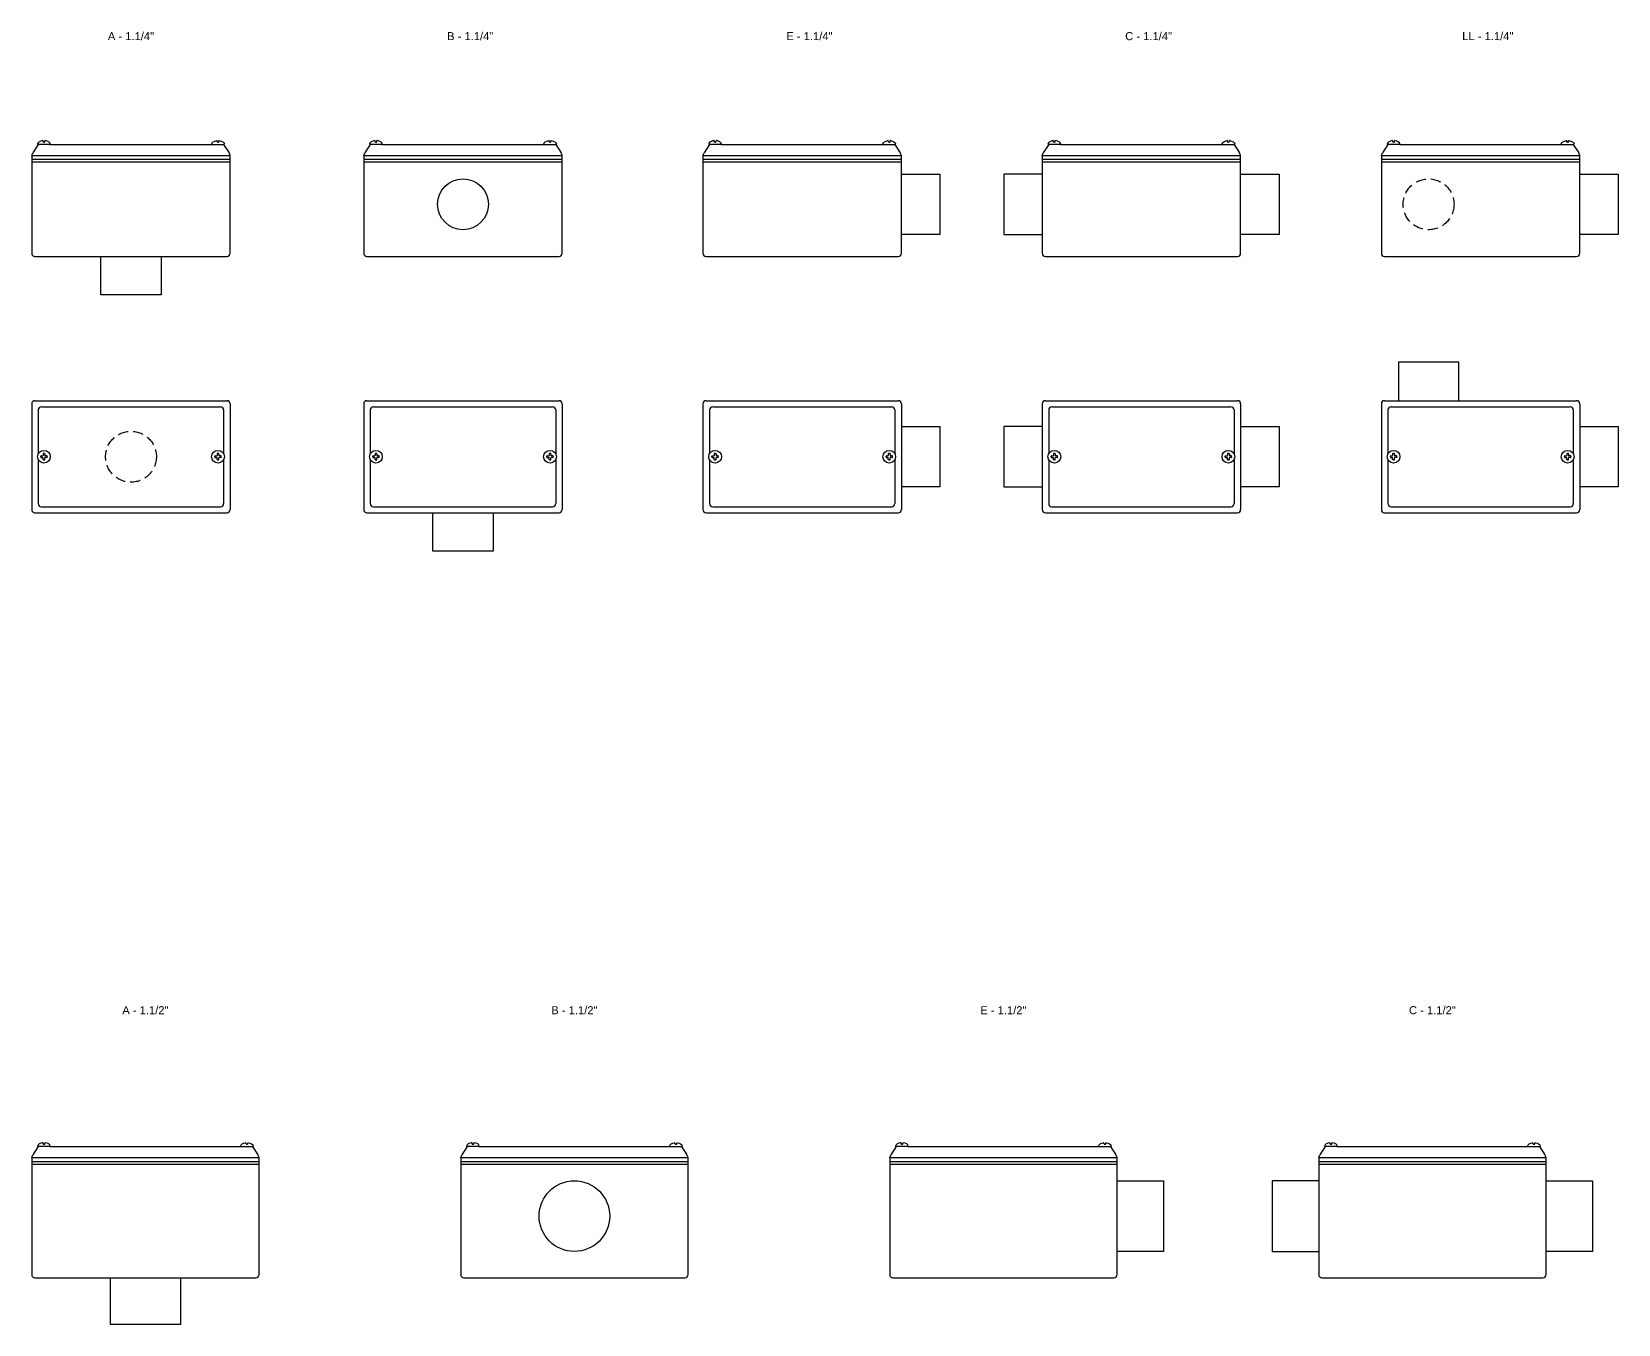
# Model space of a CAD drawing. Header units: millimetres. Extents: x -1637 to 3313, y 823 to 4086.
# Drawn here: x 177 to 1168, y 1546 to 2353 of the extents above; entities that cross this region are included whole.
import ezdxf
from ezdxf.enums import TextEntityAlignment as Align

# ---------------------------------------------------------------- set-up
doc = ezdxf.new("R2010")
doc.units = ezdxf.units.MM
doc.linetypes.add('HIDDEN', pattern=[9.525, 6.35, -3.175])
doc.layers.add('CONDULETE', color=8, linetype='Continuous')
doc.layers.add('FURO VASADO', color=251, linetype='HIDDEN')
doc.styles.get("Standard").update_dxf_attribs({"font": 'arial.ttf'})

msp = doc.modelspace()

# ---------------------------------------------------------------- linework, layer by layer
at = {"layer": 'CONDULETE'}
for p, q in [((181.32, 2282.68), (177.95, 2277.47)), ((188.62, 2282.68), (181.08, 2282.68)), ((184.33, 2284.31), (184.28, 2284.87)), ((184.85, 2284.13), (184.53, 2284.13)), ((184.85, 2284.13), (185.17, 2284.13)), ((185.37, 2284.31), (185.42, 2284.87)), ((188.62, 2282.68), (289.83, 2282.68)), ((289.83, 2282.68), (297.38, 2282.68)), ((293.09, 2284.31), (293.04, 2284.87)), ((293.61, 2284.13), (293.29, 2284.13)), ((293.61, 2284.13), (293.93, 2284.13)), ((294.12, 2284.31), (294.17, 2284.87)), ((297.13, 2282.68), (300.5, 2277.47)), ((388.73, 2282.68), (385.36, 2277.47)), ((396.03, 2282.68), (388.48, 2282.68)), ((391.74, 2284.31), (391.69, 2284.87)), ((392.25, 2284.13), (391.93, 2284.13)), ((392.25, 2284.13), (392.57, 2284.13)), ((392.77, 2284.31), (392.82, 2284.87)), ((396.03, 2282.68), (497.24, 2282.68)), ((497.24, 2282.68), (504.78, 2282.68)), ((500.49, 2284.31), (500.44, 2284.87)), ((501.01, 2284.13), (500.69, 2284.13)), ((501.01, 2284.13), (501.33, 2284.13)), ((501.53, 2284.31), (501.58, 2284.87)), ((504.54, 2282.68), (507.91, 2277.47)), ((600.63, 2282.68), (597.26, 2277.47)), ((607.93, 2282.68), (600.39, 2282.68)), ((603.64, 2284.31), (603.59, 2284.87)), ((604.16, 2284.13), (603.84, 2284.13)), ((604.16, 2284.13), (604.48, 2284.13)), ((604.68, 2284.31), (604.73, 2284.87)), ((607.93, 2282.68), (709.14, 2282.68)), ((709.14, 2282.68), (716.69, 2282.68)), ((712.39, 2284.31), (712.34, 2284.87)), ((712.91, 2284.13), (712.59, 2284.13)), ((712.91, 2284.13), (713.23, 2284.13)), ((713.43, 2284.31), (713.48, 2284.87)), ((716.44, 2282.68), (719.81, 2277.47)), ((812.54, 2282.68), (809.17, 2277.47)), ((819.84, 2282.68), (812.29, 2282.68)), ((815.54, 2284.31), (815.49, 2284.87)), ((816.06, 2284.13), (815.74, 2284.13)), ((816.06, 2284.13), (816.38, 2284.13)), ((816.58, 2284.31), (816.63, 2284.87)), ((819.84, 2282.68), (921.04, 2282.68)), ((921.04, 2282.68), (928.59, 2282.68)), ((924.3, 2284.31), (924.25, 2284.87)), ((924.82, 2284.13), (924.5, 2284.13)), ((924.82, 2284.13), (925.14, 2284.13)), ((925.34, 2284.31), (925.39, 2284.87)), ((928.35, 2282.68), (931.72, 2277.47)), ((1024.44, 2282.68), (1021.07, 2277.47)), ((1031.74, 2282.68), (1024.19, 2282.68)), ((1027.45, 2284.31), (1027.4, 2284.87)), ((1027.97, 2284.13), (1027.65, 2284.13)), ((1027.97, 2284.13), (1028.29, 2284.13)), ((1028.49, 2284.31), (1028.54, 2284.87)), ((1031.74, 2282.68), (1132.95, 2282.68)), ((1132.95, 2282.68), (1140.5, 2282.68)), ((1136.2, 2284.31), (1136.15, 2284.87)), ((1136.72, 2284.13), (1136.4, 2284.13)), ((1136.72, 2284.13), (1137.04, 2284.13)), ((1137.24, 2284.31), (1137.29, 2284.87)), ((1140.25, 2282.68), (1143.62, 2277.47)), ((177.23, 2275.81), (177.95, 2277.47)), ((177.23, 2275.81), (177.23, 2214.68)), ((177.23, 2275.81), (301.23, 2275.81)), ((177.23, 2273.34), (301.23, 2273.34)), ((177.23, 2271.68), (301.23, 2271.68)), ((301.23, 2275.81), (300.5, 2277.47)), ((301.23, 2214.68), (301.23, 2275.81)), ((384.63, 2275.81), (385.36, 2277.47)), ((384.63, 2275.81), (384.63, 2214.68)), ((384.63, 2275.81), (508.63, 2275.81)), ((384.63, 2273.34), (508.63, 2273.34)), ((384.63, 2271.68), (508.63, 2271.68)), ((508.63, 2275.81), (507.91, 2277.47)), ((508.63, 2214.68), (508.63, 2275.81)), ((596.54, 2275.81), (597.26, 2277.47)), ((596.54, 2275.81), (596.54, 2214.68)), ((596.54, 2275.81), (720.54, 2275.81)), ((596.54, 2273.34), (720.54, 2273.34)), ((596.54, 2271.68), (720.54, 2271.68)), ((720.54, 2275.81), (719.81, 2277.47)), ((720.54, 2214.68), (720.54, 2275.81)), ((808.44, 2275.81), (809.17, 2277.47)), ((808.44, 2275.81), (808.44, 2214.68)), ((808.44, 2275.81), (932.44, 2275.81)), ((808.44, 2273.34), (932.44, 2273.34)), ((808.44, 2271.68), (932.44, 2271.68)), ((932.44, 2275.81), (931.72, 2277.47)), ((932.44, 2214.68), (932.44, 2275.81)), ((1020.35, 2275.81), (1021.07, 2277.47)), ((1020.35, 2275.81), (1020.35, 2214.68)), ((1020.35, 2275.81), (1144.35, 2275.81)), ((1020.35, 2273.34), (1144.35, 2273.34)), ((1020.35, 2271.68), (1144.35, 2271.68)), ((1144.35, 2275.81), (1143.62, 2277.47)), ((1144.35, 2214.68), (1144.35, 2275.81)), ((720.54, 2264.12), (744.54, 2264.12)), ((744.54, 2264.12), (744.54, 2226.37)), ((808.44, 2264.12), (784.44, 2264.12)), ((784.44, 2264.12), (784.44, 2226.37)), ((932.44, 2264.12), (956.44, 2264.12)), ((956.44, 2264.12), (956.44, 2226.37)), ((1144.35, 2264.12), (1168.35, 2264.12)), ((1168.35, 2264.12), (1168.35, 2226.37)), ((744.54, 2226.37), (720.54, 2226.37)), ((784.44, 2226.37), (808.44, 2226.37)), ((956.44, 2226.37), (932.44, 2226.37)), ((1168.35, 2226.37), (1144.35, 2226.37)), ((179.23, 2212.68), (299.23, 2212.68)), ((220.35, 2188.68), (220.35, 2212.68)), ((258.1, 2212.68), (258.1, 2188.68)), ((386.63, 2212.68), (506.63, 2212.68)), ((598.54, 2212.68), (718.54, 2212.68)), ((810.44, 2212.68), (930.44, 2212.68)), ((1022.35, 2212.68), (1142.35, 2212.68)), ((258.1, 2188.68), (220.35, 2188.68)), ((1068.74, 2146.56), (1030.99, 2146.56)), ((1030.99, 2146.56), (1030.99, 2122.56)), ((1068.74, 2122.56), (1068.74, 2146.56)), ((179.23, 2122.56), (299.23, 2122.56)), ((386.63, 2122.56), (506.63, 2122.56)), ((598.54, 2122.56), (718.54, 2122.56)), ((810.44, 2122.56), (930.44, 2122.56)), ((1022.35, 2122.56), (1142.35, 2122.56)), ((177.23, 2120.56), (177.23, 2054.56)), ((181.32, 2116.76), (181.32, 2089.42)), ((183.32, 2118.76), (295.13, 2118.76)), ((297.13, 2116.76), (297.13, 2089.42)), ((301.23, 2120.56), (301.23, 2054.56)), ((384.63, 2120.56), (384.63, 2054.56)), ((388.73, 2116.76), (388.73, 2089.42)), ((390.73, 2118.76), (502.54, 2118.76)), ((504.54, 2116.76), (504.54, 2089.42)), ((508.63, 2120.56), (508.63, 2054.56)), ((596.54, 2120.56), (596.54, 2054.56)), ((600.63, 2116.76), (600.63, 2089.42)), ((602.63, 2118.76), (714.44, 2118.76)), ((716.44, 2116.76), (716.44, 2089.42)), ((720.54, 2120.56), (720.54, 2054.56)), ((808.44, 2120.56), (808.44, 2054.56)), ((812.54, 2116.76), (812.54, 2089.42)), ((814.54, 2118.76), (926.35, 2118.76)), ((928.35, 2116.76), (928.35, 2089.42)), ((932.44, 2120.56), (932.44, 2054.56)), ((1020.35, 2120.56), (1020.35, 2054.56)), ((1024.44, 2116.76), (1024.44, 2089.42)), ((1026.44, 2118.76), (1138.25, 2118.76)), ((1140.25, 2116.76), (1140.25, 2089.42)), ((1144.35, 2120.56), (1144.35, 2054.56)), ((720.54, 2106.43), (744.54, 2106.43)), ((744.54, 2106.43), (744.54, 2068.68)), ((808.44, 2106.43), (784.44, 2106.43)), ((784.44, 2106.43), (784.44, 2068.68)), ((932.44, 2106.43), (956.44, 2106.43)), ((956.44, 2106.43), (956.44, 2068.68)), ((1144.35, 2106.43), (1168.35, 2106.43)), ((1168.35, 2106.43), (1168.35, 2068.68)), ((181.32, 2085.69), (181.32, 2058.35)), ((181.32, 2085.69), (181.32, 2058.35)), ((182.86, 2087.56), (182.86, 2087.93)), ((182.86, 2087.56), (182.86, 2087.19)), ((183.06, 2088.13), (184.12, 2088.13)), ((183.06, 2086.99), (184.12, 2086.99)), ((184.28, 2089.35), (184.28, 2088.29)), ((184.28, 2085.76), (184.28, 2086.83)), ((184.85, 2089.55), (184.48, 2089.55)), ((184.85, 2085.56), (184.48, 2085.56)), ((184.85, 2089.55), (185.22, 2089.55)), ((184.85, 2085.56), (185.22, 2085.56)), ((185.42, 2089.35), (185.42, 2088.29)), ((185.42, 2085.76), (185.42, 2086.83)), ((186.65, 2088.13), (185.58, 2088.13)), ((186.65, 2086.99), (185.58, 2086.99)), ((186.85, 2087.56), (186.85, 2087.93)), ((186.85, 2087.56), (186.85, 2087.19)), ((291.61, 2087.56), (291.61, 2087.93)), ((291.61, 2087.56), (291.61, 2087.19)), ((291.81, 2088.13), (292.88, 2088.13)), ((291.81, 2086.99), (292.88, 2086.99)), ((293.04, 2089.35), (293.04, 2088.29)), ((293.04, 2085.76), (293.04, 2086.83)), ((293.61, 2089.55), (293.24, 2089.55)), ((293.61, 2085.56), (293.24, 2085.56)), ((293.61, 2089.55), (293.98, 2089.55)), ((293.61, 2085.56), (293.98, 2085.56)), ((294.18, 2089.35), (294.18, 2088.29)), ((294.18, 2085.76), (294.18, 2086.83)), ((295.4, 2088.13), (294.33, 2088.13)), ((295.4, 2086.99), (294.33, 2086.99)), ((295.6, 2087.56), (295.6, 2087.93)), ((295.6, 2087.56), (295.6, 2087.19)), ((297.13, 2085.69), (297.13, 2058.35)), ((297.13, 2085.69), (297.13, 2058.35)), ((388.73, 2085.69), (388.73, 2058.35)), ((388.73, 2085.69), (388.73, 2058.35)), ((390.26, 2087.56), (390.26, 2087.93)), ((390.26, 2087.56), (390.26, 2087.19)), ((390.46, 2088.13), (391.53, 2088.13)), ((390.46, 2086.99), (391.53, 2086.99)), ((391.68, 2089.35), (391.68, 2088.29)), ((391.68, 2085.76), (391.68, 2086.83)), ((392.25, 2089.55), (391.88, 2089.55)), ((392.25, 2085.56), (391.88, 2085.56)), ((392.25, 2089.55), (392.62, 2089.55)), ((392.25, 2085.56), (392.62, 2085.56)), ((392.82, 2089.35), (392.82, 2088.29)), ((392.82, 2085.76), (392.82, 2086.83)), ((394.05, 2088.13), (392.98, 2088.13)), ((394.05, 2086.99), (392.98, 2086.99)), ((394.25, 2087.56), (394.25, 2087.93)), ((394.25, 2087.56), (394.25, 2087.19)), ((499.01, 2087.56), (499.01, 2087.93)), ((499.01, 2087.56), (499.01, 2087.19)), ((499.21, 2088.13), (500.28, 2088.13)), ((499.21, 2086.99), (500.28, 2086.99)), ((500.44, 2089.35), (500.44, 2088.29)), ((500.44, 2085.76), (500.44, 2086.83)), ((501.01, 2089.55), (500.64, 2089.55)), ((501.01, 2085.56), (500.64, 2085.56)), ((501.01, 2089.55), (501.38, 2089.55)), ((501.01, 2085.56), (501.38, 2085.56)), ((501.58, 2089.35), (501.58, 2088.29)), ((501.58, 2085.76), (501.58, 2086.83)), ((502.8, 2088.13), (501.74, 2088.13)), ((502.8, 2086.99), (501.74, 2086.99)), ((503, 2087.56), (503, 2087.93)), ((503, 2087.56), (503, 2087.19)), ((504.54, 2085.69), (504.54, 2058.35)), ((504.54, 2085.69), (504.54, 2058.35)), ((600.63, 2085.69), (600.63, 2058.35)), ((600.63, 2085.69), (600.63, 2058.35)), ((602.16, 2087.56), (602.16, 2087.93)), ((602.16, 2087.56), (602.16, 2087.19)), ((602.36, 2088.13), (603.43, 2088.13)), ((602.36, 2086.99), (603.43, 2086.99)), ((603.59, 2089.35), (603.59, 2088.29)), ((603.59, 2085.76), (603.59, 2086.83)), ((604.16, 2089.55), (603.79, 2089.55)), ((604.16, 2085.56), (603.79, 2085.56)), ((604.16, 2089.55), (604.53, 2089.55)), ((604.16, 2085.56), (604.53, 2085.56)), ((604.73, 2089.35), (604.73, 2088.29)), ((604.73, 2085.76), (604.73, 2086.83)), ((605.95, 2088.13), (604.89, 2088.13)), ((605.95, 2086.99), (604.89, 2086.99)), ((606.15, 2087.56), (606.15, 2087.93)), ((606.15, 2087.56), (606.15, 2087.19)), ((710.92, 2087.56), (710.92, 2087.93)), ((710.92, 2087.56), (710.92, 2087.19)), ((711.12, 2088.13), (712.18, 2088.13)), ((711.12, 2086.99), (712.18, 2086.99)), ((712.34, 2089.35), (712.34, 2088.29)), ((712.34, 2085.76), (712.34, 2086.83)), ((712.91, 2089.55), (712.54, 2089.55)), ((712.91, 2085.56), (712.54, 2085.56)), ((712.91, 2089.55), (713.28, 2089.55)), ((712.91, 2085.56), (713.28, 2085.56)), ((713.48, 2089.35), (713.48, 2088.29)), ((713.48, 2085.76), (713.48, 2086.83)), ((714.71, 2088.13), (713.64, 2088.13)), ((714.71, 2086.99), (713.64, 2086.99)), ((714.91, 2087.56), (714.91, 2087.93)), ((714.91, 2087.56), (714.91, 2087.19)), ((716.44, 2085.69), (716.44, 2058.35)), ((716.44, 2085.69), (716.44, 2058.35)), ((812.54, 2085.69), (812.54, 2058.35)), ((812.54, 2085.69), (812.54, 2058.35)), ((814.07, 2087.56), (814.07, 2087.93)), ((814.07, 2087.56), (814.07, 2087.19)), ((814.27, 2088.13), (815.33, 2088.13)), ((814.27, 2086.99), (815.33, 2086.99)), ((815.49, 2089.35), (815.49, 2088.29)), ((815.49, 2085.76), (815.49, 2086.83)), ((816.06, 2089.55), (815.69, 2089.55)), ((816.06, 2085.56), (815.69, 2085.56)), ((816.06, 2089.55), (816.43, 2089.55)), ((816.06, 2085.56), (816.43, 2085.56)), ((816.63, 2089.35), (816.63, 2088.29)), ((816.63, 2085.76), (816.63, 2086.83)), ((817.86, 2088.13), (816.79, 2088.13)), ((817.86, 2086.99), (816.79, 2086.99)), ((818.06, 2087.56), (818.06, 2087.93)), ((818.06, 2087.56), (818.06, 2087.19)), ((922.82, 2087.56), (922.82, 2087.93)), ((922.82, 2087.56), (922.82, 2087.19)), ((923.02, 2088.13), (924.09, 2088.13)), ((923.02, 2086.99), (924.09, 2086.99)), ((924.25, 2089.35), (924.25, 2088.29)), ((924.25, 2085.76), (924.25, 2086.83)), ((924.82, 2089.55), (924.45, 2089.55)), ((924.82, 2085.56), (924.45, 2085.56)), ((924.82, 2089.55), (925.19, 2089.55)), ((924.82, 2085.56), (925.19, 2085.56)), ((925.39, 2089.35), (925.39, 2088.29)), ((925.39, 2085.76), (925.39, 2086.83)), ((926.61, 2088.13), (925.55, 2088.13)), ((926.61, 2086.99), (925.55, 2086.99)), ((926.81, 2087.56), (926.81, 2087.93)), ((926.81, 2087.56), (926.81, 2087.19)), ((928.35, 2085.69), (928.35, 2058.35)), ((928.35, 2085.69), (928.35, 2058.35)), ((1024.44, 2085.69), (1024.44, 2058.35)), ((1024.44, 2085.69), (1024.44, 2058.35)), ((1025.97, 2087.56), (1025.97, 2087.93)), ((1025.97, 2087.56), (1025.97, 2087.19)), ((1026.17, 2088.13), (1027.24, 2088.13)), ((1026.17, 2086.99), (1027.24, 2086.99)), ((1027.4, 2089.35), (1027.4, 2088.29)), ((1027.4, 2085.76), (1027.4, 2086.83)), ((1027.97, 2089.55), (1027.6, 2089.55)), ((1027.97, 2085.56), (1027.6, 2085.56)), ((1027.97, 2089.55), (1028.34, 2089.55)), ((1027.97, 2085.56), (1028.34, 2085.56)), ((1028.54, 2089.35), (1028.54, 2088.29)), ((1028.54, 2085.76), (1028.54, 2086.83)), ((1029.76, 2088.13), (1028.7, 2088.13)), ((1029.76, 2086.99), (1028.7, 2086.99)), ((1029.96, 2087.56), (1029.96, 2087.93)), ((1029.96, 2087.56), (1029.96, 2087.19)), ((1134.73, 2087.56), (1134.73, 2087.93)), ((1134.73, 2087.56), (1134.73, 2087.19)), ((1134.93, 2088.13), (1135.99, 2088.13)), ((1134.93, 2086.99), (1135.99, 2086.99)), ((1136.15, 2089.35), (1136.15, 2088.29)), ((1136.15, 2085.76), (1136.15, 2086.83)), ((1136.72, 2089.55), (1136.35, 2089.55)), ((1136.72, 2085.56), (1136.35, 2085.56)), ((1136.72, 2089.55), (1137.09, 2089.55)), ((1136.72, 2085.56), (1137.09, 2085.56)), ((1137.29, 2089.35), (1137.29, 2088.29)), ((1137.29, 2085.76), (1137.29, 2086.83)), ((1138.52, 2088.13), (1137.45, 2088.13)), ((1138.52, 2086.99), (1137.45, 2086.99)), ((1138.72, 2087.56), (1138.72, 2087.93)), ((1138.72, 2087.56), (1138.72, 2087.19)), ((1140.25, 2085.69), (1140.25, 2058.35)), ((1140.25, 2085.69), (1140.25, 2058.35)), ((744.54, 2068.68), (720.54, 2068.68)), ((784.44, 2068.68), (808.44, 2068.68)), ((956.44, 2068.68), (932.44, 2068.68)), ((1168.35, 2068.68), (1144.35, 2068.68)), ((179.23, 2052.56), (299.23, 2052.56)), ((183.32, 2056.35), (295.13, 2056.35)), ((386.63, 2052.56), (506.63, 2052.56)), ((390.73, 2056.35), (502.54, 2056.35)), ((427.76, 2028.56), (427.76, 2052.56)), ((465.51, 2052.56), (465.51, 2028.56)), ((598.54, 2052.56), (718.54, 2052.56)), ((602.63, 2056.35), (714.44, 2056.35)), ((810.44, 2052.56), (930.44, 2052.56)), ((814.54, 2056.35), (926.35, 2056.35)), ((1022.35, 2052.56), (1142.35, 2052.56)), ((1026.44, 2056.35), (1138.25, 2056.35)), ((465.51, 2028.56), (427.76, 2028.56)), ((181.32, 1656.65), (177.95, 1651.44)), ((188.62, 1656.65), (181.08, 1656.65)), ((184.33, 1658.28), (184.28, 1658.84)), ((184.85, 1658.1), (184.53, 1658.1)), ((184.85, 1658.1), (185.17, 1658.1)), ((185.37, 1658.28), (185.42, 1658.84)), ((188.62, 1656.65), (307.83, 1656.65)), ((307.83, 1656.65), (315.38, 1656.65)), ((311.09, 1658.28), (311.04, 1658.84)), ((311.61, 1658.1), (311.29, 1658.1)), ((311.61, 1658.1), (311.93, 1658.1)), ((312.12, 1658.28), (312.17, 1658.84)), ((315.13, 1656.65), (318.5, 1651.44)), ((449.32, 1656.65), (445.95, 1651.44)), ((456.62, 1656.65), (449.08, 1656.65)), ((452.33, 1658.28), (452.28, 1658.84)), ((452.85, 1658.1), (452.53, 1658.1)), ((452.85, 1658.1), (453.17, 1658.1)), ((453.37, 1658.28), (453.42, 1658.84)), ((456.62, 1656.65), (575.83, 1656.65)), ((575.83, 1656.65), (583.38, 1656.65)), ((579.09, 1658.28), (579.04, 1658.84)), ((579.61, 1658.1), (579.29, 1658.1)), ((579.61, 1658.1), (579.93, 1658.1)), ((580.12, 1658.28), (580.17, 1658.84)), ((583.13, 1656.65), (586.5, 1651.44)), ((717.32, 1656.65), (713.95, 1651.44)), ((724.62, 1656.65), (717.08, 1656.65)), ((720.33, 1658.28), (720.28, 1658.84)), ((720.85, 1658.1), (720.53, 1658.1)), ((720.85, 1658.1), (721.17, 1658.1)), ((721.37, 1658.28), (721.42, 1658.84)), ((724.62, 1656.65), (843.83, 1656.65)), ((843.83, 1656.65), (851.38, 1656.65)), ((847.09, 1658.28), (847.04, 1658.84)), ((847.61, 1658.1), (847.29, 1658.1)), ((847.61, 1658.1), (847.93, 1658.1)), ((848.13, 1658.28), (848.18, 1658.84)), ((851.13, 1656.65), (854.5, 1651.44)), ((985.32, 1656.65), (981.95, 1651.44)), ((992.63, 1656.65), (985.08, 1656.65)), ((988.33, 1658.28), (988.28, 1658.84)), ((988.85, 1658.1), (988.53, 1658.1)), ((988.85, 1658.1), (989.17, 1658.1)), ((989.37, 1658.28), (989.42, 1658.84)), ((992.63, 1656.65), (1111.83, 1656.65)), ((1111.83, 1656.65), (1119.38, 1656.65)), ((1115.09, 1658.28), (1115.04, 1658.84)), ((1115.61, 1658.1), (1115.29, 1658.1)), ((1115.61, 1658.1), (1115.93, 1658.1)), ((1116.13, 1658.28), (1116.18, 1658.84)), ((1119.13, 1656.65), (1122.5, 1651.44)), ((177.23, 1649.78), (177.95, 1651.44)), ((177.23, 1649.78), (177.23, 1576.65)), ((177.23, 1649.78), (319.23, 1649.78)), ((177.23, 1647.31), (319.23, 1647.31)), ((177.23, 1645.65), (319.23, 1645.65)), ((319.23, 1649.78), (318.5, 1651.44)), ((319.23, 1576.65), (319.23, 1649.78)), ((445.23, 1649.78), (445.95, 1651.44)), ((445.23, 1649.78), (445.23, 1576.65)), ((445.23, 1649.78), (587.23, 1649.78)), ((445.23, 1647.31), (587.23, 1647.31)), ((445.23, 1645.65), (587.23, 1645.65)), ((587.23, 1649.78), (586.5, 1651.44)), ((587.23, 1576.65), (587.23, 1649.78)), ((713.23, 1649.78), (713.95, 1651.44)), ((713.23, 1649.78), (713.23, 1576.65)), ((713.23, 1649.78), (855.23, 1649.78)), ((713.23, 1647.31), (855.23, 1647.31)), ((713.23, 1645.65), (855.23, 1645.65)), ((855.23, 1649.78), (854.5, 1651.44)), ((855.23, 1576.65), (855.23, 1649.78)), ((981.23, 1649.78), (981.95, 1651.44)), ((981.23, 1649.78), (981.23, 1576.65)), ((981.23, 1649.78), (1123.23, 1649.78)), ((981.23, 1647.31), (1123.23, 1647.31)), ((981.23, 1645.65), (1123.23, 1645.65)), ((1123.23, 1649.78), (1122.5, 1651.44)), ((1123.23, 1576.65), (1123.23, 1649.78)), ((855.23, 1635.27), (884.23, 1635.27)), ((884.23, 1635.27), (884.23, 1591.17)), ((981.23, 1635.27), (952.23, 1635.27)), ((952.23, 1635.27), (952.23, 1591.17)), ((1123.23, 1635.27), (1152.23, 1635.27)), ((1152.23, 1635.27), (1152.23, 1591.17)), ((884.23, 1591.17), (855.23, 1591.17)), ((952.23, 1591.17), (981.23, 1591.17)), ((1152.23, 1591.17), (1123.23, 1591.17)), ((179.23, 1574.65), (317.23, 1574.65)), ((226.18, 1574.65), (226.18, 1545.65)), ((270.28, 1545.65), (270.28, 1574.65)), ((447.23, 1574.65), (585.23, 1574.65)), ((715.23, 1574.65), (853.23, 1574.65)), ((983.23, 1574.65), (1121.23, 1574.65)), ((226.18, 1545.65), (270.28, 1545.65))]:
    msp.add_line(p, q, dxfattribs=at)
for centre, radius in [((446.63, 2245.24), 15.88), ((184.85, 2087.56), 3.99), ((293.61, 2087.56), 3.99), ((392.25, 2087.56), 3.99), ((501.01, 2087.56), 3.99), ((604.16, 2087.56), 3.99), ((712.91, 2087.56), 3.99), ((816.06, 2087.56), 3.99), ((924.82, 2087.56), 3.99), ((1027.97, 2087.56), 3.99), ((1136.72, 2087.56), 3.99), ((516.23, 1613.22), 22.05)]:
    msp.add_circle(centre, radius, dxfattribs=at)
for centre, radius, start, end in [((181.08, 2282.88), 0.2, 170.96153, 270), ((184.08, 2284.85), 0.2, 5.15271, 97.00038), ((184.53, 2284.33), 0.2, 185.15271, 270), ((185.17, 2284.33), 0.2, 270, 354.84729), ((185.62, 2284.85), 0.2, 82.99962, 174.84729), ((188.62, 2282.88), 0.2, 270, 9.03847), ((289.83, 2282.88), 0.2, 170.96153, 270), ((292.84, 2284.85), 0.2, 5.15271, 97.00038), ((293.29, 2284.33), 0.2, 185.15271, 270), ((293.93, 2284.33), 0.2, 270, 354.84729), ((294.37, 2284.85), 0.2, 82.99962, 174.84729), ((297.38, 2282.88), 0.2, 270, 9.03847), ((388.48, 2282.88), 0.2, 170.96153, 270), ((391.49, 2284.85), 0.2, 5.15271, 97.00038), ((391.93, 2284.33), 0.2, 185.15271, 270), ((392.57, 2284.33), 0.2, 270, 354.84729), ((393.02, 2284.85), 0.2, 82.99962, 174.84729), ((396.03, 2282.88), 0.2, 270, 9.03847), ((497.24, 2282.88), 0.2, 170.96153, 270), ((500.24, 2284.85), 0.2, 5.15271, 97.00038), ((500.69, 2284.33), 0.2, 185.15271, 270), ((501.33, 2284.33), 0.2, 270, 354.84729), ((501.78, 2284.85), 0.2, 82.99962, 174.84729), ((504.78, 2282.88), 0.2, 270, 9.03847), ((600.39, 2282.88), 0.2, 170.96153, 270), ((603.39, 2284.85), 0.2, 5.15271, 97.00038), ((603.84, 2284.33), 0.2, 185.15271, 270), ((604.48, 2284.33), 0.2, 270, 354.84729), ((604.93, 2284.85), 0.2, 82.99962, 174.84729), ((607.93, 2282.88), 0.2, 270, 9.03847), ((709.14, 2282.88), 0.2, 170.96153, 270), ((712.15, 2284.85), 0.2, 5.15271, 97.00038), ((712.59, 2284.33), 0.2, 185.15271, 270), ((713.23, 2284.33), 0.2, 270, 354.84729), ((713.68, 2284.85), 0.2, 82.99962, 174.84729), ((716.69, 2282.88), 0.2, 270, 9.03847), ((812.29, 2282.88), 0.2, 170.96153, 270), ((815.29, 2284.85), 0.2, 5.15271, 97.00038), ((815.74, 2284.33), 0.2, 185.15271, 270), ((816.38, 2284.33), 0.2, 270, 354.84729), ((816.83, 2284.85), 0.2, 82.99962, 174.84729), ((819.84, 2282.88), 0.2, 270, 9.03847), ((921.04, 2282.88), 0.2, 170.96153, 270), ((924.05, 2284.85), 0.2, 5.15271, 97.00038), ((924.5, 2284.33), 0.2, 185.15271, 270), ((925.14, 2284.33), 0.2, 270, 354.84729), ((925.59, 2284.85), 0.2, 82.99962, 174.84729), ((928.59, 2282.88), 0.2, 270, 9.03847), ((1024.19, 2282.88), 0.2, 170.96153, 270), ((1027.2, 2284.85), 0.2, 5.15271, 97.00038), ((1027.65, 2284.33), 0.2, 185.15271, 270), ((1028.29, 2284.33), 0.2, 270, 354.84729), ((1028.74, 2284.85), 0.2, 82.99962, 174.84729), ((1031.74, 2282.88), 0.2, 270, 9.03847), ((1132.95, 2282.88), 0.2, 170.96153, 270), ((1135.95, 2284.85), 0.2, 5.15271, 97.00038), ((1136.4, 2284.33), 0.2, 185.15271, 270), ((1137.04, 2284.33), 0.2, 270, 354.84729), ((1137.49, 2284.85), 0.2, 82.99962, 174.84729), ((1140.5, 2282.88), 0.2, 270, 9.03847), ((179.23, 2214.68), 2, 180, 270), ((299.23, 2214.68), 2, 270, 0), ((386.63, 2214.68), 2, 180, 270), ((506.63, 2214.68), 2, 270, 0), ((598.54, 2214.68), 2, 180, 270), ((718.54, 2214.68), 2, 270, 0), ((810.44, 2214.68), 2, 180, 270), ((930.44, 2214.68), 2, 270, 0), ((1022.35, 2214.68), 2, 180, 270), ((1142.35, 2214.68), 2, 270, 0), ((179.23, 2120.56), 2, 90, 180), ((299.23, 2120.56), 2, 0, 90), ((386.63, 2120.56), 2, 90, 180), ((506.63, 2120.56), 2, 0, 90), ((598.54, 2120.56), 2, 90, 180), ((718.54, 2120.56), 2, 0, 90), ((810.44, 2120.56), 2, 90, 180), ((930.44, 2120.56), 2, 0, 90), ((1022.35, 2120.56), 2, 90, 180), ((1142.35, 2120.56), 2, 0, 90), ((183.32, 2116.76), 2, 90, 180), ((295.13, 2116.76), 2, 0, 90), ((390.73, 2116.76), 2, 90, 180), ((502.54, 2116.76), 2, 0, 90), ((602.63, 2116.76), 2, 90, 180), ((714.44, 2116.76), 2, 0, 90), ((814.54, 2116.76), 2, 90, 180), ((926.35, 2116.76), 2, 0, 90), ((1026.44, 2116.76), 2, 90, 180), ((1138.25, 2116.76), 2, 0, 90), ((183.06, 2087.93), 0.2, 90, 180), ((183.06, 2087.19), 0.2, 180, 270), ((184.12, 2088.29), 0.16, 270, 0), ((184.12, 2086.83), 0.16, 0, 90), ((184.48, 2089.35), 0.2, 90, 180), ((184.48, 2085.76), 0.2, 180, 270), ((185.22, 2089.35), 0.2, 0, 90), ((185.22, 2085.76), 0.2, 270, 0), ((185.58, 2088.29), 0.16, 180, 270), ((185.58, 2086.83), 0.16, 90, 180), ((186.65, 2087.93), 0.2, 0, 90), ((186.65, 2087.19), 0.2, 270, 0), ((291.81, 2087.93), 0.2, 90, 180), ((291.81, 2087.19), 0.2, 180, 270), ((292.88, 2088.29), 0.16, 270, 0), ((292.88, 2086.83), 0.16, 0, 90), ((293.24, 2089.35), 0.2, 90, 180), ((293.24, 2085.76), 0.2, 180, 270), ((293.98, 2089.35), 0.2, 0, 90), ((293.98, 2085.76), 0.2, 270, 0), ((294.33, 2088.29), 0.16, 180, 270), ((294.33, 2086.83), 0.16, 90, 180), ((295.4, 2087.93), 0.2, 0, 90), ((295.4, 2087.19), 0.2, 270, 0), ((390.46, 2087.93), 0.2, 90, 180), ((390.46, 2087.19), 0.2, 180, 270), ((391.53, 2088.29), 0.16, 270, 0), ((391.53, 2086.83), 0.16, 0, 90), ((391.88, 2089.35), 0.2, 90, 180), ((391.88, 2085.76), 0.2, 180, 270), ((392.62, 2089.35), 0.2, 0, 90), ((392.62, 2085.76), 0.2, 270, 0), ((392.98, 2088.29), 0.16, 180, 270), ((392.98, 2086.83), 0.16, 90, 180), ((394.05, 2087.93), 0.2, 0, 90), ((394.05, 2087.19), 0.2, 270, 0), ((499.21, 2087.93), 0.2, 90, 180), ((499.21, 2087.19), 0.2, 180, 270), ((500.28, 2088.29), 0.16, 270, 0), ((500.28, 2086.83), 0.16, 0, 90), ((500.64, 2089.35), 0.2, 90, 180), ((500.64, 2085.76), 0.2, 180, 270), ((501.38, 2089.35), 0.2, 0, 90), ((501.38, 2085.76), 0.2, 270, 0), ((501.74, 2088.29), 0.16, 180, 270), ((501.74, 2086.83), 0.16, 90, 180), ((502.8, 2087.93), 0.2, 0, 90), ((502.8, 2087.19), 0.2, 270, 0), ((602.36, 2087.93), 0.2, 90, 180), ((602.36, 2087.19), 0.2, 180, 270), ((603.43, 2088.29), 0.16, 270, 0), ((603.43, 2086.83), 0.16, 0, 90), ((603.79, 2089.35), 0.2, 90, 180), ((603.79, 2085.76), 0.2, 180, 270), ((604.53, 2089.35), 0.2, 0, 90), ((604.53, 2085.76), 0.2, 270, 0), ((604.89, 2088.29), 0.16, 180, 270), ((604.89, 2086.83), 0.16, 90, 180), ((605.95, 2087.93), 0.2, 0, 90), ((605.95, 2087.19), 0.2, 270, 0), ((711.12, 2087.93), 0.2, 90, 180), ((711.12, 2087.19), 0.2, 180, 270), ((712.18, 2088.29), 0.16, 270, 0), ((712.18, 2086.83), 0.16, 0, 90), ((712.54, 2089.35), 0.2, 90, 180), ((712.54, 2085.76), 0.2, 180, 270), ((713.28, 2089.35), 0.2, 0, 90), ((713.28, 2085.76), 0.2, 270, 0), ((713.64, 2088.29), 0.16, 180, 270), ((713.64, 2086.83), 0.16, 90, 180), ((714.71, 2087.93), 0.2, 0, 90), ((714.71, 2087.19), 0.2, 270, 0), ((814.27, 2087.93), 0.2, 90, 180), ((814.27, 2087.19), 0.2, 180, 270), ((815.33, 2088.29), 0.16, 270, 0), ((815.33, 2086.83), 0.16, 0, 90), ((815.69, 2089.35), 0.2, 90, 180), ((815.69, 2085.76), 0.2, 180, 270), ((816.43, 2089.35), 0.2, 0, 90), ((816.43, 2085.76), 0.2, 270, 0), ((816.79, 2088.29), 0.16, 180, 270), ((816.79, 2086.83), 0.16, 90, 180), ((817.86, 2087.93), 0.2, 0, 90), ((817.86, 2087.19), 0.2, 270, 0), ((923.02, 2087.93), 0.2, 90, 180), ((923.02, 2087.19), 0.2, 180, 270), ((924.09, 2088.29), 0.16, 270, 0), ((924.09, 2086.83), 0.16, 0, 90), ((924.45, 2089.35), 0.2, 90, 180), ((924.45, 2085.76), 0.2, 180, 270), ((925.19, 2089.35), 0.2, 0, 90), ((925.19, 2085.76), 0.2, 270, 0), ((925.55, 2088.29), 0.16, 180, 270), ((925.55, 2086.83), 0.16, 90, 180), ((926.61, 2087.93), 0.2, 0, 90), ((926.61, 2087.19), 0.2, 270, 0), ((1026.17, 2087.93), 0.2, 90, 180), ((1026.17, 2087.19), 0.2, 180, 270), ((1027.24, 2088.29), 0.16, 270, 0), ((1027.24, 2086.83), 0.16, 0, 90), ((1027.6, 2089.35), 0.2, 90, 180), ((1027.6, 2085.76), 0.2, 180, 270), ((1028.34, 2089.35), 0.2, 0, 90), ((1028.34, 2085.76), 0.2, 270, 0), ((1028.7, 2088.29), 0.16, 180, 270), ((1028.7, 2086.83), 0.16, 90, 180), ((1029.76, 2087.93), 0.2, 0, 90), ((1029.76, 2087.19), 0.2, 270, 0), ((1134.93, 2087.93), 0.2, 90, 180), ((1134.93, 2087.19), 0.2, 180, 270), ((1135.99, 2088.29), 0.16, 270, 0), ((1135.99, 2086.83), 0.16, 0, 90), ((1136.35, 2089.35), 0.2, 90, 180), ((1136.35, 2085.76), 0.2, 180, 270), ((1137.09, 2089.35), 0.2, 0, 90), ((1137.09, 2085.76), 0.2, 270, 0), ((1137.45, 2088.29), 0.16, 180, 270), ((1137.45, 2086.83), 0.16, 90, 180), ((1138.52, 2087.93), 0.2, 0, 90), ((1138.52, 2087.19), 0.2, 270, 0), ((179.23, 2054.56), 2, 180, 270), ((183.32, 2058.35), 2, 180, 270), ((295.13, 2058.35), 2, 270, 0), ((299.23, 2054.56), 2, 270, 0), ((386.63, 2054.56), 2, 180, 270), ((390.73, 2058.35), 2, 180, 270), ((502.54, 2058.35), 2, 270, 0), ((506.63, 2054.56), 2, 270, 0), ((598.54, 2054.56), 2, 180, 270), ((602.63, 2058.35), 2, 180, 270), ((714.44, 2058.35), 2, 270, 0), ((718.54, 2054.56), 2, 270, 0), ((810.44, 2054.56), 2, 180, 270), ((814.54, 2058.35), 2, 180, 270), ((926.35, 2058.35), 2, 270, 0), ((930.44, 2054.56), 2, 270, 0), ((1022.35, 2054.56), 2, 180, 270), ((1026.44, 2058.35), 2, 180, 270), ((1138.25, 2058.35), 2, 270, 0), ((1142.35, 2054.56), 2, 270, 0), ((181.08, 1656.85), 0.2, 170.96153, 270), ((184.08, 1658.82), 0.2, 5.15271, 97.00038), ((184.53, 1658.3), 0.2, 185.15271, 270), ((185.17, 1658.3), 0.2, 270, 354.84729), ((185.62, 1658.82), 0.2, 82.99962, 174.84729), ((188.62, 1656.85), 0.2, 270, 9.03847), ((307.83, 1656.85), 0.2, 170.96153, 270), ((310.84, 1658.82), 0.2, 5.15271, 97.00038), ((311.29, 1658.3), 0.2, 185.15271, 270), ((311.93, 1658.3), 0.2, 270, 354.84729), ((312.37, 1658.82), 0.2, 82.99962, 174.84729), ((315.38, 1656.85), 0.2, 270, 9.03847), ((449.08, 1656.85), 0.2, 170.96153, 270), ((452.08, 1658.82), 0.2, 5.15271, 97.00038), ((452.53, 1658.3), 0.2, 185.15271, 270), ((453.17, 1658.3), 0.2, 270, 354.84729), ((453.62, 1658.82), 0.2, 82.99962, 174.84729), ((456.62, 1656.85), 0.2, 270, 9.03847), ((575.83, 1656.85), 0.2, 170.96153, 270), ((578.84, 1658.82), 0.2, 5.15271, 97.00038), ((579.29, 1658.3), 0.2, 185.15271, 270), ((579.93, 1658.3), 0.2, 270, 354.84729), ((580.37, 1658.82), 0.2, 82.99962, 174.84729), ((583.38, 1656.85), 0.2, 270, 9.03847), ((717.08, 1656.85), 0.2, 170.96153, 270), ((720.08, 1658.82), 0.2, 5.15271, 97.00038), ((720.53, 1658.3), 0.2, 185.15271, 270), ((721.17, 1658.3), 0.2, 270, 354.84729), ((721.62, 1658.82), 0.2, 82.99962, 174.84729), ((724.62, 1656.85), 0.2, 270, 9.03847), ((843.83, 1656.85), 0.2, 170.96153, 270), ((846.84, 1658.82), 0.2, 5.15271, 97.00038), ((847.29, 1658.3), 0.2, 185.15271, 270), ((847.93, 1658.3), 0.2, 270, 354.84729), ((848.37, 1658.82), 0.2, 82.99962, 174.84729), ((851.38, 1656.85), 0.2, 270, 9.03847), ((985.08, 1656.85), 0.2, 170.96153, 270), ((988.08, 1658.82), 0.2, 5.15271, 97.00038), ((988.53, 1658.3), 0.2, 185.15271, 270), ((989.17, 1658.3), 0.2, 270, 354.84729), ((989.62, 1658.82), 0.2, 82.99962, 174.84729), ((992.63, 1656.85), 0.2, 270, 9.03847), ((1111.83, 1656.85), 0.2, 170.96153, 270), ((1114.84, 1658.82), 0.2, 5.15271, 97.00038), ((1115.29, 1658.3), 0.2, 185.15271, 270), ((1115.93, 1658.3), 0.2, 270, 354.84729), ((1116.38, 1658.82), 0.2, 82.99962, 174.84729), ((1119.38, 1656.85), 0.2, 270, 9.03847), ((179.23, 1576.65), 2, 180, 270), ((317.23, 1576.65), 2, 270, 0), ((447.23, 1576.65), 2, 180, 270), ((585.23, 1576.65), 2, 270, 0), ((715.23, 1576.65), 2, 180, 270), ((853.23, 1576.65), 2, 270, 0), ((983.23, 1576.65), 2, 180, 270), ((1121.23, 1576.65), 2, 270, 0)]:
    msp.add_arc(centre, radius, start, end, dxfattribs=at)
for centre, major_axis, start_param, end_param in [((184.85, 2282.68), (-3.99, 0), -1.37064, -0.095985), ((184.85, 2282.68), (3.99, 0), 0.095985, 1.37064), ((392.25, 2282.68), (-3.99, 0), -1.37064, -0.095985), ((392.25, 2282.68), (3.99, 0), 0.095985, 1.37064), ((604.16, 2282.68), (-3.99, 0), -1.37064, -0.095985), ((604.16, 2282.68), (3.99, 0), 0.095985, 1.37064), ((816.06, 2282.68), (-3.99, 0), -1.37064, -0.095985), ((816.06, 2282.68), (3.99, 0), 0.095985, 1.37064), ((1027.97, 2282.68), (-3.99, 0), -1.37064, -0.095985), ((1027.97, 2282.68), (3.99, 0), 0.095985, 1.37064), ((184.85, 1656.65), (3.99, 0), 1.770953, 3.045608), ((184.85, 1656.65), (3.99, 0), 0.095985, 1.37064), ((452.85, 1656.65), (3.99, 0), 1.770953, 3.045608), ((452.85, 1656.65), (3.99, 0), 0.095985, 1.37064), ((720.85, 1656.65), (3.99, 0), 1.770953, 3.045608), ((720.85, 1656.65), (3.99, 0), 0.095985, 1.37064), ((988.85, 1656.65), (3.99, 0), 1.770953, 3.045608), ((988.85, 1656.65), (3.99, 0), 0.095985, 1.37064)]:
    msp.add_ellipse(centre, major_axis=major_axis, ratio=0.605263, start_param=start_param, end_param=end_param, dxfattribs=at)
at = {"layer": 'CONDULETE', "extrusion": (0, 0, -1)}
for centre, start_param, end_param in [((293.61, 2282.68), 0.095985, 1.37064), ((293.61, 2282.68), 1.770953, 3.045608), ((501.01, 2282.68), 0.095985, 1.37064), ((501.01, 2282.68), 1.770953, 3.045608), ((712.91, 2282.68), 0.095985, 1.37064), ((712.91, 2282.68), 1.770953, 3.045608), ((924.82, 2282.68), 0.095985, 1.37064), ((924.82, 2282.68), 1.770953, 3.045608), ((1136.72, 2282.68), 0.095985, 1.37064), ((1136.72, 2282.68), 1.770953, 3.045608), ((311.61, 1656.65), 0.095985, 1.37064), ((311.61, 1656.65), 1.770953, 3.045608), ((579.61, 1656.65), 0.095985, 1.37064), ((579.61, 1656.65), 1.770953, 3.045608), ((847.61, 1656.65), 0.095985, 1.37064), ((847.61, 1656.65), 1.770953, 3.045608), ((1115.61, 1656.65), 0.095985, 1.37064), ((1115.61, 1656.65), 1.770953, 3.045608)]:
    msp.add_ellipse(centre, major_axis=(-3.99, 0), ratio=0.605263, start_param=start_param, end_param=end_param, dxfattribs=at)
at = {"layer": 'FURO VASADO', "linetype": 'HIDDEN'}
for centre in [(1049.86, 2245.24), (239.23, 2087.56)]:
    msp.add_circle(centre, 15.88, dxfattribs=at)

# ---------------------------------------------------------------- texts
at = {"color": 1}
for s, p in [('A - 1.1/4"', (239.23, 2347.76)), ('B - 1.1/4"', (451.13, 2347.76)), ('E - 1.1/4"', (663.04, 2347.76)), ('C - 1.1/4"', (874.94, 2347.76)), ('LL - 1.1/4"', (1086.85, 2347.76)), ('A - 1.1/2"', (248.23, 1739.34)), ('B - 1.1/2"', (516.23, 1739.34)), ('E - 1.1/2"', (784.23, 1739.34)), ('C - 1.1/2"', (1052.23, 1739.34))]:
    msp.add_text(s, height=5, dxfattribs=at).set_placement(p, align=Align.CENTER)

doc.saveas('drawing.dxf')
